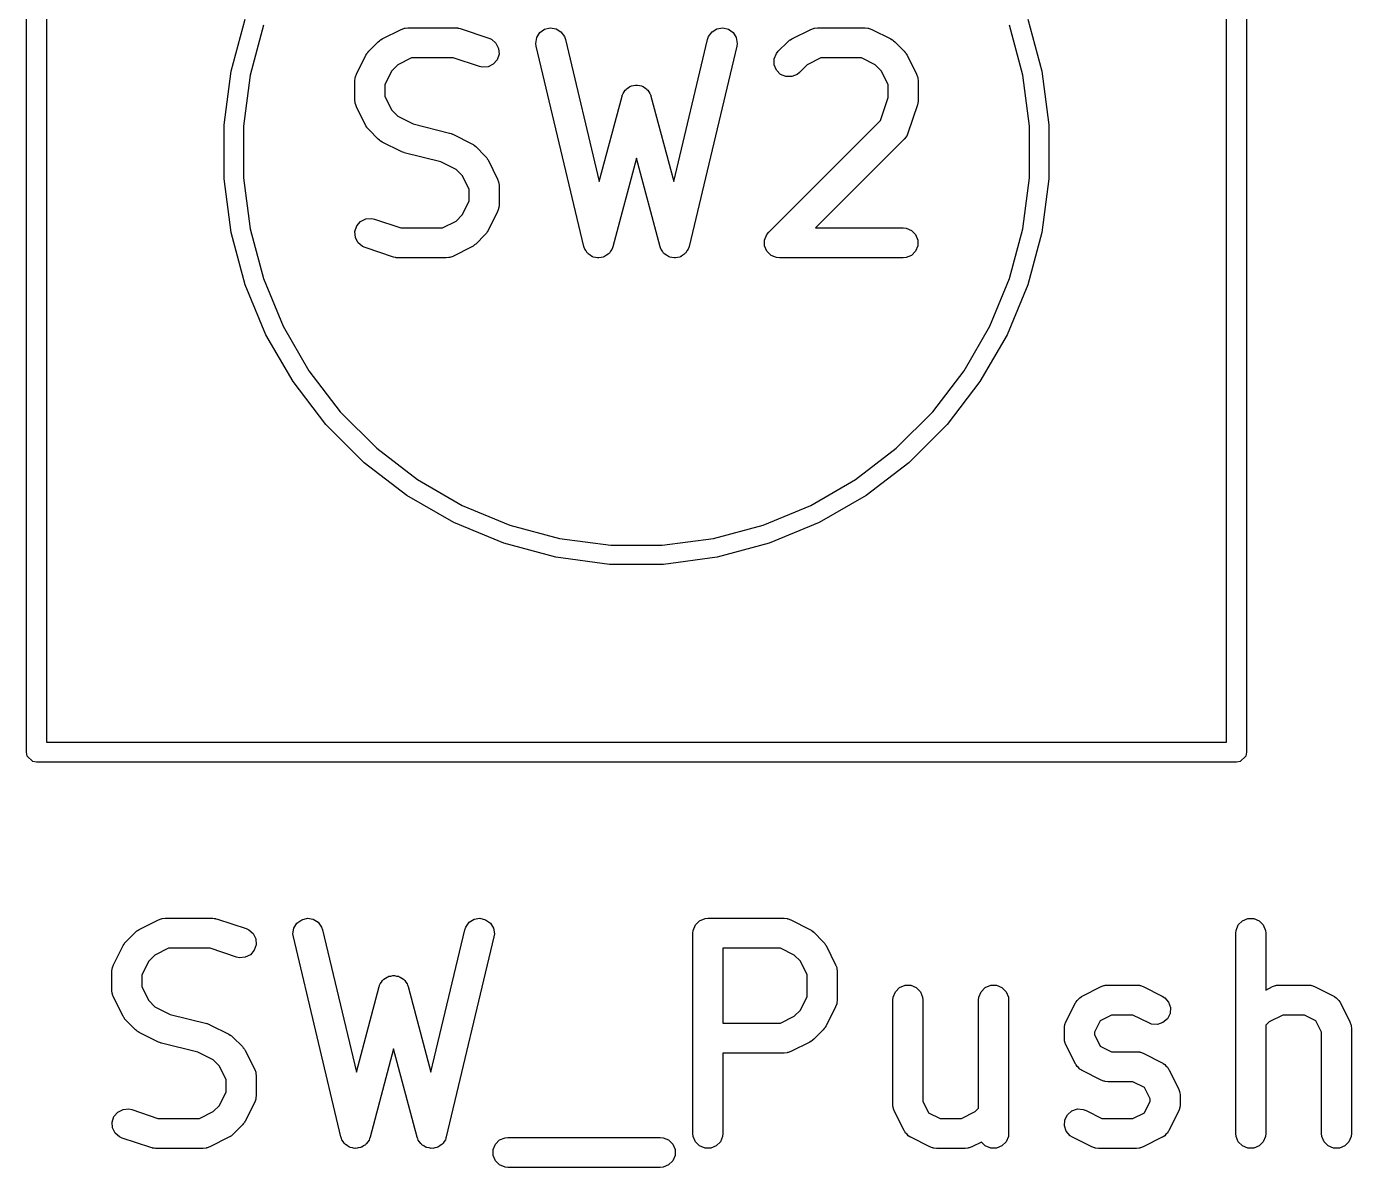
# Model space of a CAD drawing. Header units: millimetres. Extents: x 100.1 to 179.9, y -189 to -95.3.
# Drawn here: x 112.72 to 119.35, y -118.45 to -112.75 of the extents above; entities that cross this region are included whole.
import ezdxf

# ---------------------------------------------------------------- set-up
doc = ezdxf.new("R2010")
doc.units = ezdxf.units.MM
doc.layers.add('F.Fab', color=9, linetype='CONTINUOUS', true_color=0xafafaf)

msp = doc.modelspace()

# ---------------------------------------------------------------- linework, layer by layer
at = {"layer": 'F.Fab', "linetype": 'CONTINUOUS'}
for p, q in [((112.725, -116.375), (112.725, -110.375)), ((112.825, -110.425), (112.825, -116.325)), ((118.725, -116.325), (118.725, -110.425)), ((118.825, -110.375), (118.825, -116.375)), ((113.749125, -112.972028), (113.819055, -112.711046)), ((113.909755, -112.741835), (113.843068, -112.990715)), ((114.598602, -112.762737), (114.612333, -112.757482)), ((114.612333, -112.757482), (114.615022, -112.75729)), ((114.615022, -112.75729), (114.617511, -112.75626)), ((114.617511, -112.75626), (114.632143, -112.754819)), ((114.632143, -112.754819), (114.870238, -112.754819)), ((114.870238, -112.754819), (114.877643, -112.755548)), ((114.877643, -112.755548), (114.879618, -112.755408)), ((114.879618, -112.755408), (114.882215, -112.755998)), ((114.882215, -112.755998), (114.88487, -112.75626)), ((114.88487, -112.75626), (114.886701, -112.757018)), ((114.886701, -112.757018), (114.893955, -112.758668)), ((115.315157, -112.761649), (115.343625, -112.754871)), ((115.343625, -112.754871), (115.37252, -112.759504)), ((116.177481, -112.759504), (116.206376, -112.754871)), ((116.206376, -112.754871), (116.234844, -112.76165)), ((116.646221, -112.762737), (116.659952, -112.757482)), ((116.659952, -112.757482), (116.662641, -112.75729)), ((116.662641, -112.75729), (116.66513, -112.75626)), ((116.66513, -112.75626), (116.679762, -112.754819)), ((116.679762, -112.754819), (116.917857, -112.754819)), ((116.917857, -112.754819), (116.932489, -112.75626)), ((116.932489, -112.75626), (116.934978, -112.757291)), ((116.934978, -112.757291), (116.937666, -112.757482)), ((116.937666, -112.757482), (116.951398, -112.762737)), ((117.706932, -112.990715), (117.640245, -112.741835)), ((117.730945, -112.711046), (117.800875, -112.972028)), ((114.483872, -112.824405), (114.489621, -112.819686)), ((114.489621, -112.819686), (114.490921, -112.818188)), ((114.490921, -112.818188), (114.49318, -112.816766)), ((114.49318, -112.816766), (114.495237, -112.815078)), ((114.495237, -112.815078), (114.497064, -112.81432)), ((114.497064, -112.81432), (114.503364, -112.810356)), ((114.503364, -112.810356), (114.598602, -112.762737)), ((114.893955, -112.758668), (115.036812, -112.806287)), ((115.036812, -112.806287), (115.050237, -112.812281)), ((115.050237, -112.812281), (115.072344, -112.831455)), ((115.271481, -112.832623), (115.276114, -112.803728)), ((115.276114, -112.803728), (115.29145, -112.778806)), ((115.29145, -112.778806), (115.315157, -112.761649)), ((115.37252, -112.759504), (115.397442, -112.77484)), ((115.397442, -112.77484), (115.414599, -112.798547)), ((115.414599, -112.798547), (115.419389, -112.812447)), ((115.419389, -112.812447), (115.58864, -113.523303)), ((115.961359, -113.523303), (116.130612, -112.812448)), ((116.130612, -112.812448), (116.135402, -112.798547)), ((116.135402, -112.798547), (116.152559, -112.77484)), ((116.152559, -112.77484), (116.177481, -112.759504)), ((116.234844, -112.76165), (116.258551, -112.778806)), ((116.258551, -112.778806), (116.273887, -112.803728)), ((116.273887, -112.803728), (116.27852, -112.832623)), ((116.531491, -112.824405), (116.53724, -112.819686)), ((116.53724, -112.819686), (116.53854, -112.818188)), ((116.53854, -112.818188), (116.540799, -112.816766)), ((116.540799, -112.816766), (116.542856, -112.815078)), ((116.542856, -112.815078), (116.544683, -112.81432)), ((116.544683, -112.81432), (116.550983, -112.810356)), ((116.550983, -112.810356), (116.646221, -112.762737)), ((116.951398, -112.762737), (117.046636, -112.810356)), ((117.046636, -112.810356), (117.052935, -112.81432)), ((117.052935, -112.81432), (117.054763, -112.815078)), ((117.054763, -112.815078), (117.056819, -112.816766)), ((117.056819, -112.816766), (117.059079, -112.818188)), ((117.059079, -112.818188), (117.060378, -112.819686)), ((117.060378, -112.819686), (117.066128, -112.824405)), ((114.422204, -112.891516), (114.426168, -112.885216)), ((114.426168, -112.885216), (114.426926, -112.883389)), ((114.426926, -112.883389), (114.428614, -112.881332)), ((114.428614, -112.881332), (114.430036, -112.879073)), ((114.430036, -112.879073), (114.431534, -112.877773)), ((114.431534, -112.877773), (114.436253, -112.872024)), ((114.436253, -112.872024), (114.483872, -112.824405)), ((115.072344, -112.831455), (115.085431, -112.857628)), ((115.087506, -112.886818), (115.078252, -112.91458)), ((115.085431, -112.857628), (115.087506, -112.886818)), ((115.273469, -112.847191), (115.271481, -112.832623)), ((115.511564, -113.847191), (115.273469, -112.847191)), ((116.276532, -112.847191), (116.038436, -113.847191)), ((116.27852, -112.832623), (116.276532, -112.847191)), ((116.463346, -112.910426), (116.474545, -112.883389)), ((116.474545, -112.883389), (116.483872, -112.872024)), ((116.483872, -112.872024), (116.531491, -112.824405)), ((117.066128, -112.824405), (117.113747, -112.872024)), ((117.113747, -112.872024), (117.118465, -112.877773)), ((117.118465, -112.877773), (117.119964, -112.879073)), ((117.119964, -112.879073), (117.121385, -112.881332)), ((117.121385, -112.881332), (117.123074, -112.883389)), ((117.123074, -112.883389), (117.123831, -112.885216)), ((117.123831, -112.885216), (117.127796, -112.891516)), ((114.374585, -112.986754), (114.422204, -112.891516)), ((114.581332, -112.939077), (114.550925, -112.969484)), ((114.649848, -112.904819), (114.581332, -112.939077)), ((114.858068, -112.904819), (114.649848, -112.904819)), ((114.989377, -112.948589), (114.858068, -112.904819)), ((115.003714, -112.951849), (114.989377, -112.948589)), ((115.032904, -112.949774), (115.003714, -112.951849)), ((115.059078, -112.936688), (115.032904, -112.949774)), ((115.078252, -112.91458), (115.059078, -112.936688)), ((116.463346, -112.939688), (116.463346, -112.910426)), ((116.474545, -112.966725), (116.463346, -112.939688)), ((116.628951, -112.939077), (116.589938, -112.97809)), ((116.697467, -112.904819), (116.628951, -112.939077)), ((116.900152, -112.904819), (116.697467, -112.904819)), ((116.968668, -112.939077), (116.900152, -112.904819)), ((116.999075, -112.969484), (116.968668, -112.939077)), ((117.127796, -112.891516), (117.175415, -112.986754)), ((113.713859, -113.239906), (113.749125, -112.972028)), ((113.843068, -112.990715), (113.809436, -113.24617)), ((114.366667, -113.020295), (114.368108, -113.005663)), ((114.366667, -113.115533), (114.366667, -113.020295)), ((114.368108, -113.005663), (114.369139, -113.003173)), ((114.369139, -113.003173), (114.36933, -113.000486)), ((114.36933, -113.000486), (114.374585, -112.986754)), ((114.550925, -112.969484), (114.516667, -113.038)), ((116.495237, -112.987417), (116.474545, -112.966725)), ((116.522274, -112.998616), (116.495237, -112.987417)), ((116.551536, -112.998616), (116.522274, -112.998616)), ((116.578573, -112.987417), (116.551536, -112.998616)), ((116.589938, -112.97809), (116.578573, -112.987417)), ((117.033333, -113.038), (116.999075, -112.969484)), ((117.175415, -112.986754), (117.18067, -113.000485)), ((117.18067, -113.000485), (117.180861, -113.003174)), ((117.180861, -113.003174), (117.181892, -113.005663)), ((117.181892, -113.005663), (117.183333, -113.020295)), ((117.183333, -113.020295), (117.183333, -113.115533)), ((117.740564, -113.24617), (117.706932, -112.990715)), ((117.800875, -112.972028), (117.836141, -113.239906)), ((114.516667, -113.038), (114.516667, -113.097828)), ((115.704998, -113.08963), (115.707695, -113.082441)), ((115.707695, -113.082441), (115.713712, -113.07458)), ((115.713712, -113.07458), (115.718671, -113.066015)), ((115.718671, -113.066015), (115.722528, -113.063062)), ((115.722528, -113.063062), (115.725482, -113.059204)), ((115.725482, -113.059204), (115.734049, -113.054243)), ((115.734049, -113.054243), (115.741909, -113.048228)), ((115.741909, -113.048228), (115.746601, -113.046976)), ((115.746601, -113.046976), (115.750807, -113.044542)), ((115.750807, -113.044542), (115.760624, -113.043237)), ((115.760624, -113.043237), (115.770185, -113.040688)), ((115.770185, -113.040688), (115.774997, -113.041327)), ((115.774997, -113.041327), (115.779816, -113.040687)), ((115.779816, -113.040687), (115.789386, -113.043239)), ((115.789386, -113.043239), (115.799193, -113.044542)), ((115.799193, -113.044542), (115.803394, -113.046974)), ((115.803394, -113.046974), (115.808091, -113.048227)), ((115.808091, -113.048227), (115.815953, -113.054245)), ((115.815953, -113.054245), (115.824518, -113.059204)), ((115.824518, -113.059204), (115.82747, -113.063061)), ((115.82747, -113.063061), (115.831329, -113.066015)), ((115.831329, -113.066015), (115.83629, -113.074583)), ((115.83629, -113.074583), (115.842305, -113.082442)), ((115.842305, -113.082442), (115.844999, -113.089626)), ((117.033333, -113.103363), (117.033333, -113.038)), ((114.368108, -113.130165), (114.366667, -113.115533)), ((114.369139, -113.132654), (114.368108, -113.130165)), ((114.36933, -113.135342), (114.369139, -113.132654)), ((114.374585, -113.149074), (114.36933, -113.135342)), ((114.422204, -113.244312), (114.374585, -113.149074)), ((114.516667, -113.097828), (114.550925, -113.166344)), ((115.58864, -113.523303), (115.702532, -113.096208)), ((115.702532, -113.096208), (115.703817, -113.092779)), ((115.703817, -113.092779), (115.704009, -113.09134)), ((115.704009, -113.09134), (115.704998, -113.08963)), ((115.844999, -113.089626), (115.845991, -113.091339)), ((115.845991, -113.091339), (115.846182, -113.09278)), ((115.846182, -113.09278), (115.847468, -113.096208)), ((115.847468, -113.096208), (115.961359, -113.523303)), ((116.995161, -113.217876), (117.033333, -113.103363)), ((117.179484, -113.139251), (117.131865, -113.282107)), ((117.181133, -113.131995), (117.179484, -113.139251)), ((117.181892, -113.130165), (117.181133, -113.131995)), ((117.182153, -113.127511), (117.181892, -113.130165)), ((117.182744, -113.124914), (117.182153, -113.127511)), ((117.183333, -113.115533), (117.182603, -113.122939)), ((117.182603, -113.122939), (117.182744, -113.124914)), ((114.550925, -113.166344), (114.581332, -113.196751)), ((114.581332, -113.196751), (114.658319, -113.235244)), ((116.436253, -113.776786), (116.995161, -113.217876)), ((113.713859, -113.24617), (113.713859, -113.239906)), ((113.713859, -113.510094), (113.713859, -113.24617)), ((113.809436, -113.24617), (113.809436, -113.50383)), ((114.426168, -113.250611), (114.422204, -113.244312)), ((114.426926, -113.252439), (114.426168, -113.250611)), ((114.428614, -113.254495), (114.426926, -113.252439)), ((114.430036, -113.256755), (114.428614, -113.254495)), ((114.431534, -113.258054), (114.430036, -113.256755)), ((114.436253, -113.263804), (114.431534, -113.258054)), ((114.483872, -113.311423), (114.436253, -113.263804)), ((114.658319, -113.235244), (114.840809, -113.280867)), ((114.840809, -113.280867), (114.841888, -113.281252)), ((114.841888, -113.281252), (114.842428, -113.281291)), ((114.842428, -113.281291), (114.848509, -113.283618)), ((114.848509, -113.283618), (114.854655, -113.285814)), ((114.854655, -113.285814), (114.85509, -113.286136)), ((114.85509, -113.286136), (114.85616, -113.286546)), ((114.85616, -113.286546), (114.951398, -113.334165)), ((117.131865, -113.282107), (117.125871, -113.295533)), ((117.740564, -113.50383), (117.740564, -113.24617)), ((117.836141, -113.239906), (117.836141, -113.510094)), ((114.489621, -113.316141), (114.483872, -113.311423)), ((114.490921, -113.31764), (114.489621, -113.316141)), ((114.49318, -113.319061), (114.490921, -113.31764)), ((114.495237, -113.32075), (114.49318, -113.319061)), ((114.497064, -113.321507), (114.495237, -113.32075)), ((114.503364, -113.325472), (114.497064, -113.321507)), ((114.598602, -113.373091), (114.503364, -113.325472)), ((114.951398, -113.334165), (114.957697, -113.338129)), ((114.957697, -113.338129), (114.959525, -113.338887)), ((114.959525, -113.338887), (114.961581, -113.340575)), ((114.961581, -113.340575), (114.963841, -113.341997)), ((114.963841, -113.341997), (114.96514, -113.343495)), ((114.96514, -113.343495), (114.97089, -113.348214)), ((114.97089, -113.348214), (115.018509, -113.395833)), ((117.113747, -113.311423), (116.670352, -113.754819)), ((117.123075, -113.300058), (117.113747, -113.311423)), ((117.124106, -113.297567), (117.123075, -113.300058)), ((117.125871, -113.295533), (117.124106, -113.297567)), ((114.599671, -113.3735), (114.598602, -113.373091)), ((114.600107, -113.373823), (114.599671, -113.3735)), ((114.606243, -113.376015), (114.600107, -113.373823)), ((114.612333, -113.378346), (114.606243, -113.376015)), ((114.612873, -113.378384), (114.612333, -113.378346)), ((114.613953, -113.37877), (114.612873, -113.378384)), ((114.796443, -113.424392), (114.613953, -113.37877)), ((115.018509, -113.395833), (115.023227, -113.401582)), ((115.023227, -113.401582), (115.024726, -113.402882)), ((115.024726, -113.402882), (115.026147, -113.405141)), ((115.026147, -113.405141), (115.027836, -113.407198)), ((115.027836, -113.407198), (115.028593, -113.409025)), ((115.028593, -113.409025), (115.032558, -113.415325)), ((115.032558, -113.415325), (115.080177, -113.510563)), ((115.774999, -113.406613), (115.656992, -113.849144)), ((115.893008, -113.849144), (115.774999, -113.406613)), ((114.87343, -113.462886), (114.796443, -113.424392)), ((114.903837, -113.493293), (114.87343, -113.462886)), ((113.749125, -113.777972), (113.713859, -113.510094)), ((113.809436, -113.50383), (113.843068, -113.759285)), ((114.938095, -113.561809), (114.903837, -113.493293)), ((115.080177, -113.510563), (115.085432, -113.524294)), ((115.085432, -113.524294), (115.085623, -113.526983)), ((115.085623, -113.526983), (115.086654, -113.529472)), ((115.086654, -113.529472), (115.088095, -113.544104)), ((115.088095, -113.544104), (115.088095, -113.639342)), ((117.706932, -113.759285), (117.740564, -113.50383)), ((117.836141, -113.510094), (117.800875, -113.777972)), ((114.938095, -113.621637), (114.938095, -113.561809)), ((114.903836, -113.690153), (114.938095, -113.621637)), ((115.080177, -113.672883), (115.032558, -113.768121)), ((115.085432, -113.659152), (115.080177, -113.672883)), ((115.085623, -113.656462), (115.085432, -113.659152)), ((115.086654, -113.653974), (115.085623, -113.656462)), ((115.088095, -113.639342), (115.086654, -113.653974)), ((114.367256, -113.77282), (114.37651, -113.745057)), ((114.37651, -113.745057), (114.395684, -113.72295)), ((114.395684, -113.72295), (114.421857, -113.709864)), ((114.421857, -113.709864), (114.451047, -113.707789)), ((114.451047, -113.707789), (114.465384, -113.711049)), ((114.465384, -113.711049), (114.596694, -113.754819)), ((114.804914, -113.754819), (114.873429, -113.720561)), ((114.873429, -113.720561), (114.903836, -113.690153)), ((113.819055, -114.038954), (113.749125, -113.777972)), ((113.843068, -113.759285), (113.909755, -114.008165)), ((114.369331, -113.80201), (114.367256, -113.77282)), ((114.382417, -113.828183), (114.369331, -113.80201)), ((114.596694, -113.754819), (114.804914, -113.754819)), ((115.018509, -113.787613), (114.970891, -113.835232)), ((115.023227, -113.781863), (115.018509, -113.787613)), ((115.024726, -113.780564), (115.023227, -113.781863)), ((115.026147, -113.778305), (115.024726, -113.780564)), ((115.027837, -113.776247), (115.026147, -113.778305)), ((115.028594, -113.774417), (115.027837, -113.776247)), ((115.032558, -113.768121), (115.028594, -113.774417)), ((116.415727, -113.815187), (116.426926, -113.788151)), ((116.415727, -113.844451), (116.415727, -113.815187)), ((116.426926, -113.788151), (116.436253, -113.776786)), ((116.670352, -113.754819), (117.108333, -113.754819)), ((117.108333, -113.754819), (117.122965, -113.75626)), ((117.122965, -113.75626), (117.150001, -113.767459)), ((117.150001, -113.767459), (117.170693, -113.788151)), ((117.170693, -113.788151), (117.181892, -113.815187)), ((117.181892, -113.815187), (117.181892, -113.844451)), ((117.640245, -114.008165), (117.706932, -113.759285)), ((117.800875, -113.777972), (117.730945, -114.038954)), ((114.404524, -113.847357), (114.382417, -113.828183)), ((114.41795, -113.853351), (114.404524, -113.847357)), ((114.560806, -113.90097), (114.41795, -113.853351)), ((114.951398, -113.849282), (114.85616, -113.896901)), ((114.957697, -113.845317), (114.951398, -113.849282)), ((114.959525, -113.84456), (114.957697, -113.845317)), ((114.961581, -113.842872), (114.959525, -113.84456)), ((114.963841, -113.84145), (114.961581, -113.842872)), ((114.965141, -113.83995), (114.963841, -113.84145)), ((114.970891, -113.835232), (114.965141, -113.83995)), ((115.513293, -113.85221), (115.511564, -113.847191)), ((115.513533, -113.854012), (115.513293, -113.85221)), ((115.514475, -113.85564), (115.513533, -113.854012)), ((115.516354, -113.861091), (115.514475, -113.85564)), ((115.52274, -113.869915), (115.516354, -113.861091)), ((115.528195, -113.879337), (115.52274, -113.869915)), ((115.531252, -113.881677), (115.528195, -113.879337)), ((115.533511, -113.884798), (115.531252, -113.881677)), ((115.636382, -113.88309), (115.634042, -113.886148)), ((115.639503, -113.880832), (115.636382, -113.88309)), ((115.64521, -113.871556), (115.639503, -113.880832)), ((115.651829, -113.86291), (115.64521, -113.871556)), ((115.653854, -113.85751), (115.651829, -113.86291)), ((115.654839, -113.85591), (115.653854, -113.85751)), ((115.655126, -113.854118), (115.654839, -113.85591)), ((115.656992, -113.849144), (115.655126, -113.854118)), ((115.894873, -113.854119), (115.893008, -113.849144)), ((115.895161, -113.85591), (115.894873, -113.854119)), ((115.896145, -113.857509), (115.895161, -113.85591)), ((115.898171, -113.862911), (115.896145, -113.857509)), ((115.904791, -113.871559), (115.898171, -113.862911)), ((115.910497, -113.880832), (115.904791, -113.871559)), ((115.913617, -113.88309), (115.910497, -113.880832)), ((115.915958, -113.886148), (115.913617, -113.88309)), ((116.018747, -113.881677), (116.016489, -113.884798)), ((116.021805, -113.879337), (116.018747, -113.881677)), ((116.02726, -113.869914), (116.021805, -113.879337)), ((116.033646, -113.861091), (116.02726, -113.869914)), ((116.035523, -113.855642), (116.033646, -113.861091)), ((116.036467, -113.854013), (116.035523, -113.855642)), ((116.036706, -113.852209), (116.036467, -113.854013)), ((116.038436, -113.847191), (116.036706, -113.852209)), ((116.426926, -113.871487), (116.415727, -113.844451)), ((116.447618, -113.892179), (116.426926, -113.871487)), ((117.170693, -113.871487), (117.150001, -113.892179)), ((117.181892, -113.844451), (117.170693, -113.871487)), ((114.568061, -113.902619), (114.560806, -113.90097)), ((114.569892, -113.903378), (114.568061, -113.902619)), ((114.572545, -113.903639), (114.569892, -113.903378)), ((114.575143, -113.90423), (114.572545, -113.903639)), ((114.577117, -113.904089), (114.575143, -113.90423)), ((114.584524, -113.904819), (114.577117, -113.904089)), ((114.822619, -113.904819), (114.584524, -113.904819)), ((114.837251, -113.903378), (114.822619, -113.904819)), ((114.83974, -113.902346), (114.837251, -113.903378)), ((114.842428, -113.902156), (114.83974, -113.902346)), ((114.85616, -113.896901), (114.842428, -113.902156)), ((115.542786, -113.890505), (115.533511, -113.884798)), ((115.551433, -113.897124), (115.542786, -113.890505)), ((115.555153, -113.898116), (115.551433, -113.897124)), ((115.558433, -113.900134), (115.555153, -113.898116)), ((115.569187, -113.901858), (115.558433, -113.900134)), ((115.579709, -113.904664), (115.569187, -113.901858)), ((115.583524, -113.904157), (115.579709, -113.904664)), ((115.587328, -113.904767), (115.583524, -113.904157)), ((115.597926, -113.902243), (115.587328, -113.904767)), ((115.608717, -113.90081), (115.597926, -113.902243)), ((115.612048, -113.898881), (115.608717, -113.90081)), ((115.615796, -113.897989), (115.612048, -113.898881)), ((115.62462, -113.891602), (115.615796, -113.897989)), ((115.634042, -113.886148), (115.62462, -113.891602)), ((115.925379, -113.891602), (115.915958, -113.886148)), ((115.934204, -113.897989), (115.925379, -113.891602)), ((115.937951, -113.898881), (115.934204, -113.897989)), ((115.941283, -113.90081), (115.937951, -113.898881)), ((115.952076, -113.902244), (115.941283, -113.90081)), ((115.962672, -113.904767), (115.952076, -113.902244)), ((115.966473, -113.904157), (115.962672, -113.904767)), ((115.970292, -113.904665), (115.966473, -113.904157)), ((115.980823, -113.901856), (115.970292, -113.904665)), ((115.991567, -113.900134), (115.980823, -113.901856)), ((115.994843, -113.898118), (115.991567, -113.900134)), ((115.998567, -113.897125), (115.994843, -113.898118)), ((116.007217, -113.890503), (115.998567, -113.897125)), ((116.016489, -113.884798), (116.007217, -113.890503)), ((116.474654, -113.903378), (116.447618, -113.892179)), ((116.489286, -113.904819), (116.474654, -113.903378)), ((117.108333, -113.904819), (116.489286, -113.904819)), ((117.122965, -113.903378), (117.108333, -113.904819)), ((117.150001, -113.892179), (117.122965, -113.903378)), ((113.909755, -114.008165), (114.008357, -114.246212)), ((117.541643, -114.246212), (117.640245, -114.008165)), ((113.922452, -114.288576), (113.819055, -114.038954)), ((117.730945, -114.038954), (117.627548, -114.288576)), ((114.008357, -114.246212), (114.137187, -114.469352)), ((117.412813, -114.469352), (117.541643, -114.246212)), ((114.057546, -114.522566), (113.922452, -114.288576)), ((117.627548, -114.288576), (117.492454, -114.522566)), ((114.137187, -114.469352), (114.29404, -114.673767)), ((117.25596, -114.673767), (117.412813, -114.469352)), ((114.222027, -114.736921), (114.057546, -114.522566)), ((117.492454, -114.522566), (117.327973, -114.736921)), ((114.29404, -114.673767), (114.476233, -114.85596)), ((117.073767, -114.85596), (117.25596, -114.673767)), ((114.413079, -114.927973), (114.222027, -114.736921)), ((117.327973, -114.736921), (117.136921, -114.927973)), ((114.476233, -114.85596), (114.680648, -115.012813)), ((116.869352, -115.012813), (117.073767, -114.85596)), ((114.627434, -115.092454), (114.413079, -114.927973)), ((117.136921, -114.927973), (116.922566, -115.092454)), ((114.680648, -115.012813), (114.903788, -115.141643)), ((116.646212, -115.141643), (116.869352, -115.012813)), ((114.861424, -115.227548), (114.627434, -115.092454)), ((114.903788, -115.141643), (115.141835, -115.240245)), ((116.408165, -115.240245), (116.646212, -115.141643)), ((116.922566, -115.092454), (116.688576, -115.227548)), ((115.111046, -115.330945), (114.861424, -115.227548)), ((115.141835, -115.240245), (115.390715, -115.306932)), ((116.159285, -115.306932), (116.408165, -115.240245)), ((116.688576, -115.227548), (116.438954, -115.330945)), ((115.372028, -115.400875), (115.111046, -115.330945)), ((115.390715, -115.306932), (115.64617, -115.340564)), ((115.64617, -115.340564), (115.90383, -115.340564)), ((115.90383, -115.340564), (116.159285, -115.306932)), ((116.438954, -115.330945), (116.177972, -115.400875)), ((115.639906, -115.436141), (115.372028, -115.400875)), ((116.177972, -115.400875), (115.910094, -115.436141)), ((115.910094, -115.436141), (115.639906, -115.436141)), ((112.825, -116.325), (118.725, -116.325)), ((112.728806, -116.394134), (112.725, -116.375)), ((112.755866, -116.421194), (112.728806, -116.394134)), ((118.821194, -116.394134), (118.794134, -116.421194)), ((118.825, -116.375), (118.821194, -116.394134)), ((112.775, -116.425), (112.755866, -116.421194)), ((118.775, -116.425), (112.775, -116.425)), ((118.794134, -116.421194), (118.775, -116.425)), ((113.282778, -117.26432), (113.289078, -117.260356)), ((113.289078, -117.260356), (113.384316, -117.212737)), ((113.384316, -117.212737), (113.398047, -117.207482)), ((113.398047, -117.207482), (113.400736, -117.20729)), ((113.400736, -117.20729), (113.403225, -117.20626)), ((113.403225, -117.20626), (113.417857, -117.204819)), ((113.417857, -117.204819), (113.655952, -117.204819)), ((113.655952, -117.204819), (113.663357, -117.205548)), ((113.663357, -117.205548), (113.665332, -117.205408)), ((113.665332, -117.205408), (113.667929, -117.205998)), ((113.667929, -117.205998), (113.670584, -117.20626)), ((113.670584, -117.20626), (113.672415, -117.207018)), ((113.672415, -117.207018), (113.679669, -117.208668)), ((113.679669, -117.208668), (113.822526, -117.256287)), ((113.822526, -117.256287), (113.835951, -117.262281)), ((113.835951, -117.262281), (113.858058, -117.281455)), ((114.057195, -117.282623), (114.061828, -117.253728)), ((114.061828, -117.253728), (114.077164, -117.228806)), ((114.077164, -117.228806), (114.100871, -117.211649)), ((114.100871, -117.211649), (114.129339, -117.204871)), ((114.129339, -117.204871), (114.158234, -117.209504)), ((114.158234, -117.209504), (114.183156, -117.22484)), ((114.183156, -117.22484), (114.200313, -117.248547)), ((114.200313, -117.248547), (114.205103, -117.262447)), ((114.205103, -117.262447), (114.374354, -117.973303)), ((114.747073, -117.973303), (114.916326, -117.262448)), ((114.916326, -117.262448), (114.921116, -117.248547)), ((114.921116, -117.248547), (114.938273, -117.22484)), ((114.938273, -117.22484), (114.963195, -117.209504)), ((114.963195, -117.209504), (114.99209, -117.204871)), ((114.99209, -117.204871), (115.020558, -117.21165)), ((115.020558, -117.21165), (115.044265, -117.228806)), ((115.044265, -117.228806), (115.059601, -117.253728)), ((115.059601, -117.253728), (115.064234, -117.282623)), ((116.058584, -117.265187), (116.069783, -117.238151)), ((116.069783, -117.238151), (116.090475, -117.217459)), ((116.090475, -117.217459), (116.117511, -117.20626)), ((116.117511, -117.20626), (116.132143, -117.204819)), ((116.132143, -117.204819), (116.513095, -117.204819)), ((116.513095, -117.204819), (116.527727, -117.20626)), ((116.527727, -117.20626), (116.530216, -117.207291)), ((116.530216, -117.207291), (116.532904, -117.207482)), ((116.532904, -117.207482), (116.546636, -117.212737)), ((116.546636, -117.212737), (116.641874, -117.260356)), ((116.641874, -117.260356), (116.648173, -117.26432)), ((118.77287, -117.265187), (118.784069, -117.238151)), ((118.784069, -117.238151), (118.804761, -117.217459)), ((118.804761, -117.217459), (118.831797, -117.20626)), ((118.831797, -117.20626), (118.861061, -117.20626)), ((118.861061, -117.20626), (118.888097, -117.217459)), ((118.888097, -117.217459), (118.908789, -117.238151)), ((118.908789, -117.238151), (118.919988, -117.265187)), ((113.21575, -117.329073), (113.217248, -117.327773)), ((113.217248, -117.327773), (113.221967, -117.322024)), ((113.221967, -117.322024), (113.269586, -117.274405)), ((113.269586, -117.274405), (113.275335, -117.269686)), ((113.275335, -117.269686), (113.276635, -117.268188)), ((113.276635, -117.268188), (113.278894, -117.266766)), ((113.278894, -117.266766), (113.280951, -117.265078)), ((113.280951, -117.265078), (113.282778, -117.26432)), ((113.858058, -117.281455), (113.871145, -117.307628)), ((113.871145, -117.307628), (113.87322, -117.336818)), ((114.059183, -117.297191), (114.057195, -117.282623)), ((114.297278, -118.297191), (114.059183, -117.297191)), ((115.062246, -117.297191), (114.82415, -118.297191)), ((115.064234, -117.282623), (115.062246, -117.297191)), ((116.057143, -117.279819), (116.058584, -117.265187)), ((116.057143, -118.279819), (116.057143, -117.279819)), ((116.648173, -117.26432), (116.650001, -117.265078)), ((116.650001, -117.265078), (116.652057, -117.266766)), ((116.652057, -117.266766), (116.654317, -117.268188)), ((116.654317, -117.268188), (116.655616, -117.269686)), ((116.655616, -117.269686), (116.661366, -117.274405)), ((116.661366, -117.274405), (116.708985, -117.322024)), ((116.708985, -117.322024), (116.713703, -117.327773)), ((116.713703, -117.327773), (116.715202, -117.329073)), ((118.771429, -117.279819), (118.77287, -117.265187)), ((118.771429, -118.279819), (118.771429, -117.279819)), ((118.919988, -117.265187), (118.921429, -117.279819)), ((118.921429, -117.279819), (118.921429, -117.563228)), ((113.160299, -117.436754), (113.207918, -117.341516)), ((113.207918, -117.341516), (113.211882, -117.335216)), ((113.211882, -117.335216), (113.21264, -117.333389)), ((113.21264, -117.333389), (113.214328, -117.331332)), ((113.214328, -117.331332), (113.21575, -117.329073)), ((113.367046, -117.389077), (113.336639, -117.419484)), ((113.435562, -117.354819), (113.367046, -117.389077)), ((113.643782, -117.354819), (113.435562, -117.354819)), ((113.775091, -117.398589), (113.643782, -117.354819)), ((113.844792, -117.386688), (113.818618, -117.399774)), ((113.863966, -117.36458), (113.844792, -117.386688)), ((113.87322, -117.336818), (113.863966, -117.36458)), ((116.49539, -117.354819), (116.207143, -117.354819)), ((116.207143, -117.354819), (116.207143, -117.728628)), ((116.563906, -117.389077), (116.49539, -117.354819)), ((116.594313, -117.419484), (116.563906, -117.389077)), ((116.715202, -117.329073), (116.716623, -117.331332)), ((116.716623, -117.331332), (116.718312, -117.333389)), ((116.718312, -117.333389), (116.719069, -117.335216)), ((116.719069, -117.335216), (116.723034, -117.341516)), ((116.723034, -117.341516), (116.770653, -117.436754)), ((113.152381, -117.470295), (113.153822, -117.455663)), ((113.153822, -117.455663), (113.154853, -117.453173)), ((113.154853, -117.453173), (113.155044, -117.450486)), ((113.155044, -117.450486), (113.160299, -117.436754)), ((113.336639, -117.419484), (113.302381, -117.488)), ((113.789428, -117.401849), (113.775091, -117.398589)), ((113.818618, -117.399774), (113.789428, -117.401849)), ((116.628571, -117.488), (116.594313, -117.419484)), ((116.770653, -117.436754), (116.775908, -117.450485)), ((116.775908, -117.450485), (116.776099, -117.453174)), ((116.776099, -117.453174), (116.77713, -117.455663)), ((116.77713, -117.455663), (116.778571, -117.470295)), ((113.152381, -117.565533), (113.152381, -117.470295)), ((113.302381, -117.488), (113.302381, -117.547828)), ((114.493409, -117.532441), (114.499426, -117.52458)), ((114.499426, -117.52458), (114.504385, -117.516015)), ((114.504385, -117.516015), (114.508242, -117.513062)), ((114.508242, -117.513062), (114.511196, -117.509204)), ((114.511196, -117.509204), (114.519763, -117.504243)), ((114.519763, -117.504243), (114.527623, -117.498228)), ((114.527623, -117.498228), (114.532315, -117.496976)), ((114.532315, -117.496976), (114.536521, -117.494542)), ((114.536521, -117.494542), (114.546338, -117.493237)), ((114.546338, -117.493237), (114.555899, -117.490688)), ((114.555899, -117.490688), (114.560711, -117.491327)), ((114.560711, -117.491327), (114.56553, -117.490687)), ((114.56553, -117.490687), (114.5751, -117.493239)), ((114.5751, -117.493239), (114.584907, -117.494542)), ((114.584907, -117.494542), (114.589108, -117.496974)), ((114.589108, -117.496974), (114.593805, -117.498227)), ((114.593805, -117.498227), (114.601667, -117.504245)), ((114.601667, -117.504245), (114.610232, -117.509204)), ((114.610232, -117.509204), (114.613184, -117.513061)), ((114.613184, -117.513061), (114.617043, -117.516015)), ((114.617043, -117.516015), (114.622004, -117.524583)), ((114.622004, -117.524583), (114.628019, -117.532442)), ((116.628571, -117.595447), (116.628571, -117.488)), ((116.778571, -117.470295), (116.778571, -117.613152)), ((113.153822, -117.580165), (113.152381, -117.565533)), ((113.154853, -117.582654), (113.153822, -117.580165)), ((113.155044, -117.585342), (113.154853, -117.582654)), ((113.160299, -117.599074), (113.155044, -117.585342)), ((113.302381, -117.547828), (113.336639, -117.616344)), ((114.374354, -117.973303), (114.488246, -117.546208)), ((114.488246, -117.546208), (114.489531, -117.542779)), ((114.489531, -117.542779), (114.489723, -117.54134)), ((114.489723, -117.54134), (114.490712, -117.53963)), ((114.490712, -117.53963), (114.493409, -117.532441)), ((114.628019, -117.532442), (114.630713, -117.539626)), ((114.630713, -117.539626), (114.631705, -117.541339)), ((114.631705, -117.541339), (114.631896, -117.54278)), ((114.631896, -117.54278), (114.633182, -117.546208)), ((114.633182, -117.546208), (114.747073, -117.973303)), ((117.058584, -117.59852), (117.069783, -117.571484)), ((117.069783, -117.571484), (117.090475, -117.550792)), ((117.090475, -117.550792), (117.117511, -117.539593)), ((117.117511, -117.539593), (117.146775, -117.539593)), ((117.146775, -117.539593), (117.173811, -117.550792)), ((117.173811, -117.550792), (117.194503, -117.571484)), ((117.194503, -117.571484), (117.205702, -117.59852)), ((117.487155, -117.59852), (117.498354, -117.571484)), ((117.498354, -117.571484), (117.519046, -117.550792)), ((117.519046, -117.550792), (117.546082, -117.539593)), ((117.546082, -117.539593), (117.575346, -117.539593)), ((117.575346, -117.539593), (117.602382, -117.550792)), ((117.602382, -117.550792), (117.623074, -117.571484)), ((117.623074, -117.571484), (117.634273, -117.59852)), ((118.000916, -117.595229), (118.003364, -117.593689)), ((118.003364, -117.593689), (118.098602, -117.54607)), ((118.098602, -117.54607), (118.112333, -117.540815)), ((118.112333, -117.540815), (118.115022, -117.540623)), ((118.115022, -117.540623), (118.117511, -117.539593)), ((118.117511, -117.539593), (118.132143, -117.538152)), ((118.132143, -117.538152), (118.275, -117.538152)), ((118.275, -117.538152), (118.289632, -117.539593)), ((118.289632, -117.539593), (118.292121, -117.540624)), ((118.292121, -117.540624), (118.294809, -117.540815)), ((118.294809, -117.540815), (118.308541, -117.54607)), ((118.308541, -117.54607), (118.403779, -117.593689)), ((118.403779, -117.593689), (118.416222, -117.601521)), ((118.921429, -117.563228), (118.955745, -117.54607)), ((118.955745, -117.54607), (118.969476, -117.540815)), ((118.969476, -117.540815), (118.972165, -117.540623)), ((118.972165, -117.540623), (118.974654, -117.539593)), ((118.974654, -117.539593), (118.989286, -117.538152)), ((118.989286, -117.538152), (119.132143, -117.538152)), ((119.132143, -117.538152), (119.146775, -117.539593)), ((119.146775, -117.539593), (119.149264, -117.540624)), ((119.149264, -117.540624), (119.151952, -117.540815)), ((119.151952, -117.540815), (119.165684, -117.54607)), ((119.165684, -117.54607), (119.260922, -117.593689)), ((119.260922, -117.593689), (119.263369, -117.595229)), ((113.207918, -117.694312), (113.160299, -117.599074)), ((113.336639, -117.616344), (113.367046, -117.646751)), ((113.367046, -117.646751), (113.444033, -117.685244)), ((116.594313, -117.663963), (116.628571, -117.595447)), ((116.770653, -117.646693), (116.723034, -117.741931)), ((116.775908, -117.632962), (116.770653, -117.646693)), ((116.776099, -117.630272), (116.775908, -117.632962)), ((116.77713, -117.627784), (116.776099, -117.630272)), ((116.778571, -117.613152), (116.77713, -117.627784)), ((117.057143, -117.613152), (117.058584, -117.59852)), ((117.057143, -118.136961), (117.057143, -117.613152)), ((117.205702, -117.59852), (117.207143, -117.613152)), ((117.207143, -117.613152), (117.207143, -118.119256)), ((117.485714, -117.613152), (117.487155, -117.59852)), ((117.485714, -118.153514), (117.485714, -117.613152)), ((117.634273, -117.59852), (117.635714, -117.613152)), ((117.635714, -117.613152), (117.635714, -118.279819)), ((117.922204, -117.722468), (117.969823, -117.62723)), ((117.969823, -117.62723), (117.971363, -117.624782)), ((117.971363, -117.624782), (117.971748, -117.623629)), ((117.971748, -117.623629), (117.972993, -117.622192)), ((117.972993, -117.622192), (117.977655, -117.614787)), ((117.977655, -117.614787), (117.984759, -117.608625)), ((117.984759, -117.608625), (117.990921, -117.601521)), ((117.990921, -117.601521), (117.998326, -117.596859)), ((117.998326, -117.596859), (117.999763, -117.595614)), ((117.999763, -117.595614), (118.000916, -117.595229)), ((118.416222, -117.601521), (118.435395, -117.623629)), ((118.435395, -117.623629), (118.444649, -117.65139)), ((118.444649, -117.65139), (118.442575, -117.68058)), ((119.263369, -117.595229), (119.264523, -117.595614)), ((119.264523, -117.595614), (119.265959, -117.596859)), ((119.265959, -117.596859), (119.273365, -117.601521)), ((119.273365, -117.601521), (119.279526, -117.608625)), ((119.279526, -117.608625), (119.286631, -117.614787)), ((119.286631, -117.614787), (119.291292, -117.622192)), ((119.291292, -117.622192), (119.292538, -117.623629)), ((119.292538, -117.623629), (119.292922, -117.624782)), ((119.292922, -117.624782), (119.294463, -117.62723)), ((119.294463, -117.62723), (119.342082, -117.722468)), ((113.211882, -117.700611), (113.207918, -117.694312)), ((113.21264, -117.702439), (113.211882, -117.700611)), ((113.214328, -117.704495), (113.21264, -117.702439)), ((113.21575, -117.706755), (113.214328, -117.704495)), ((113.217248, -117.708054), (113.21575, -117.706755)), ((113.221967, -117.713804), (113.217248, -117.708054)), ((113.269586, -117.761423), (113.221967, -117.713804)), ((113.444033, -117.685244), (113.626523, -117.730867)), ((116.49539, -117.728628), (116.563906, -117.69437)), ((116.563906, -117.69437), (116.594313, -117.663963)), ((117.916949, -117.7362), (117.922204, -117.722468)), ((118.092806, -117.716672), (118.064286, -117.773714)), ((118.149848, -117.688152), (118.092806, -117.716672)), ((118.257295, -117.688152), (118.149848, -117.688152)), ((118.336697, -117.727853), (118.257295, -117.688152)), ((118.40738, -117.725928), (118.379618, -117.735182)), ((118.429487, -117.706755), (118.40738, -117.725928)), ((118.442575, -117.68058), (118.429487, -117.706755)), ((118.938475, -117.72241), (118.921429, -117.739456)), ((119.006991, -117.688152), (118.938475, -117.72241)), ((119.114438, -117.688152), (119.006991, -117.688152)), ((119.171479, -117.716672), (119.114438, -117.688152)), ((119.2, -117.773714), (119.171479, -117.716672)), ((119.342082, -117.722468), (119.347337, -117.736199)), ((113.275335, -117.766141), (113.269586, -117.761423)), ((113.276635, -117.76764), (113.275335, -117.766141)), ((113.278894, -117.769061), (113.276635, -117.76764)), ((113.280951, -117.77075), (113.278894, -117.769061)), ((113.282778, -117.771507), (113.280951, -117.77075)), ((113.289078, -117.775472), (113.282778, -117.771507)), ((113.384316, -117.823091), (113.289078, -117.775472)), ((113.626523, -117.730867), (113.627602, -117.731252)), ((113.627602, -117.731252), (113.628142, -117.731291)), ((113.628142, -117.731291), (113.634223, -117.733618)), ((113.634223, -117.733618), (113.640369, -117.735814)), ((113.640369, -117.735814), (113.640804, -117.736136)), ((113.640804, -117.736136), (113.641874, -117.736546)), ((113.641874, -117.736546), (113.737112, -117.784165)), ((113.737112, -117.784165), (113.743411, -117.788129)), ((113.743411, -117.788129), (113.745239, -117.788887)), ((113.745239, -117.788887), (113.747295, -117.790575)), ((113.747295, -117.790575), (113.749555, -117.791997)), ((113.749555, -117.791997), (113.750854, -117.793495)), ((116.207143, -117.728628), (116.49539, -117.728628)), ((116.708985, -117.761423), (116.661366, -117.809042)), ((116.713703, -117.755673), (116.708985, -117.761423)), ((116.715202, -117.754374), (116.713703, -117.755673)), ((116.716623, -117.752114), (116.715202, -117.754374)), ((116.718312, -117.750058), (116.716623, -117.752114)), ((116.719069, -117.74823), (116.718312, -117.750058)), ((116.723034, -117.741931), (116.719069, -117.74823)), ((117.914286, -117.756009), (117.915727, -117.741377)), ((117.914286, -117.803628), (117.914286, -117.756009)), ((117.915727, -117.741377), (117.916758, -117.738887)), ((117.916758, -117.738887), (117.916949, -117.7362)), ((118.064286, -117.773714), (118.064286, -117.785923)), ((118.064286, -117.785923), (118.092806, -117.842964)), ((118.350428, -117.733108), (118.336697, -117.727853)), ((118.379618, -117.735182), (118.350428, -117.733108)), ((118.921429, -117.739456), (118.921429, -118.279819)), ((119.2, -118.279819), (119.2, -117.773714)), ((119.347337, -117.736199), (119.347528, -117.738888)), ((119.347528, -117.738888), (119.348559, -117.741377)), ((119.348559, -117.741377), (119.35, -117.756009)), ((119.35, -117.756009), (119.35, -118.279819)), ((113.385385, -117.8235), (113.384316, -117.823091)), ((113.385821, -117.823823), (113.385385, -117.8235)), ((113.391957, -117.826015), (113.385821, -117.823823)), ((113.398047, -117.828346), (113.391957, -117.826015)), ((113.398587, -117.828384), (113.398047, -117.828346)), ((113.399667, -117.82877), (113.398587, -117.828384)), ((113.582157, -117.874392), (113.399667, -117.82877)), ((113.750854, -117.793495), (113.756604, -117.798214)), ((113.756604, -117.798214), (113.804223, -117.845833)), ((113.804223, -117.845833), (113.808941, -117.851582)), ((113.808941, -117.851582), (113.81044, -117.852882)), ((113.81044, -117.852882), (113.811861, -117.855141)), ((113.811861, -117.855141), (113.81355, -117.857198)), ((113.81355, -117.857198), (113.814307, -117.859025)), ((114.560713, -117.856613), (114.442706, -118.299144)), ((114.678722, -118.299144), (114.560713, -117.856613)), ((116.641874, -117.823091), (116.546636, -117.87071)), ((116.648173, -117.819126), (116.641874, -117.823091)), ((116.650001, -117.818369), (116.648173, -117.819126)), ((116.652057, -117.81668), (116.650001, -117.818369)), ((116.654317, -117.815259), (116.652057, -117.81668)), ((116.655616, -117.81376), (116.654317, -117.815259)), ((116.661366, -117.809042), (116.655616, -117.81376)), ((117.915727, -117.81826), (117.914286, -117.803628)), ((117.916758, -117.820749), (117.915727, -117.81826)), ((117.916949, -117.823437), (117.916758, -117.820749)), ((117.922204, -117.837169), (117.916949, -117.823437)), ((117.969823, -117.932407), (117.922204, -117.837169)), ((118.092806, -117.842964), (118.149848, -117.871485)), ((113.659144, -117.912886), (113.582157, -117.874392)), ((113.689551, -117.943293), (113.659144, -117.912886)), ((113.814307, -117.859025), (113.818272, -117.865325)), ((113.818272, -117.865325), (113.865891, -117.960563)), ((116.513095, -117.878628), (116.207143, -117.878628)), ((116.207143, -117.878628), (116.207143, -118.279819)), ((116.527727, -117.877187), (116.513095, -117.878628)), ((116.530216, -117.876155), (116.527727, -117.877187)), ((116.532904, -117.875965), (116.530216, -117.876155)), ((116.546636, -117.87071), (116.532904, -117.875965)), ((118.149848, -117.871485), (118.275, -117.871485)), ((118.275, -117.871485), (118.289632, -117.872926)), ((118.289632, -117.872926), (118.292121, -117.873957)), ((118.292121, -117.873957), (118.294809, -117.874148)), ((118.294809, -117.874148), (118.308541, -117.879403)), ((118.308541, -117.879403), (118.403779, -117.927022)), ((113.723809, -118.011809), (113.689551, -117.943293)), ((113.865891, -117.960563), (113.871146, -117.974294)), ((113.871146, -117.974294), (113.871337, -117.976983)), ((113.871337, -117.976983), (113.872368, -117.979472)), ((113.872368, -117.979472), (113.873809, -117.994104)), ((117.971363, -117.934854), (117.969823, -117.932407)), ((117.971748, -117.936008), (117.971363, -117.934854)), ((117.972993, -117.937444), (117.971748, -117.936008)), ((117.977655, -117.94485), (117.972993, -117.937444)), ((117.984759, -117.951011), (117.977655, -117.94485)), ((117.990921, -117.958116), (117.984759, -117.951011)), ((117.998326, -117.962777), (117.990921, -117.958116)), ((117.999763, -117.964023), (117.998326, -117.962777)), ((118.000916, -117.964407), (117.999763, -117.964023)), ((118.003364, -117.965948), (118.000916, -117.964407)), ((118.098602, -118.013567), (118.003364, -117.965948)), ((118.403779, -117.927022), (118.406226, -117.928562)), ((118.406226, -117.928562), (118.40738, -117.928947)), ((118.40738, -117.928947), (118.408816, -117.930192)), ((118.408816, -117.930192), (118.416222, -117.934854)), ((118.416222, -117.934854), (118.422383, -117.941958)), ((118.422383, -117.941958), (118.429488, -117.94812)), ((118.429488, -117.94812), (118.434149, -117.955525)), ((118.434149, -117.955525), (118.435395, -117.956962)), ((118.435395, -117.956962), (118.435779, -117.958115)), ((118.435779, -117.958115), (118.43732, -117.960563)), ((118.43732, -117.960563), (118.484939, -118.055801)), ((113.723809, -118.071637), (113.723809, -118.011809)), ((113.873809, -117.994104), (113.873809, -118.089342)), ((118.112333, -118.018822), (118.098602, -118.013567)), ((118.115022, -118.019013), (118.112333, -118.018822)), ((118.117511, -118.020044), (118.115022, -118.019013)), ((118.132143, -118.021485), (118.117511, -118.020044)), ((118.257295, -118.021485), (118.132143, -118.021485)), ((118.314336, -118.050005), (118.257295, -118.021485)), ((118.342857, -118.107047), (118.314336, -118.050005)), ((118.484939, -118.055801), (118.490194, -118.069532)), ((113.68955, -118.140153), (113.723809, -118.071637)), ((113.865891, -118.122883), (113.818272, -118.218121)), ((113.871146, -118.109152), (113.865891, -118.122883)), ((113.871337, -118.106462), (113.871146, -118.109152)), ((113.872368, -118.103974), (113.871337, -118.106462)), ((113.873809, -118.089342), (113.872368, -118.103974)), ((117.207143, -118.119256), (117.235663, -118.176298)), ((118.314336, -118.176298), (118.342857, -118.119256)), ((118.342857, -118.119256), (118.342857, -118.107047)), ((118.490194, -118.069532), (118.490385, -118.072221)), ((118.490385, -118.072221), (118.491416, -118.07471)), ((118.491416, -118.07471), (118.492857, -118.089342)), ((118.492857, -118.089342), (118.492857, -118.136961)), ((113.162224, -118.195057), (113.181398, -118.17295)), ((113.181398, -118.17295), (113.207571, -118.159864)), ((113.207571, -118.159864), (113.236761, -118.157789)), ((113.236761, -118.157789), (113.251098, -118.161049)), ((113.251098, -118.161049), (113.382408, -118.204819)), ((113.590628, -118.204819), (113.659143, -118.170561)), ((113.659143, -118.170561), (113.68955, -118.140153)), ((117.058584, -118.151593), (117.057143, -118.136961)), ((117.059615, -118.154082), (117.058584, -118.151593)), ((117.059806, -118.15677), (117.059615, -118.154082)), ((117.065061, -118.170502), (117.059806, -118.15677)), ((117.11268, -118.265741), (117.065061, -118.170502)), ((117.235663, -118.176298), (117.292705, -118.204819)), ((117.400152, -118.204819), (117.468667, -118.170561)), ((117.468667, -118.170561), (117.485714, -118.153514)), ((117.916949, -118.212391), (117.930036, -118.186216)), ((117.930036, -118.186216), (117.952144, -118.167043)), ((117.952144, -118.167043), (117.979905, -118.157789)), ((117.979905, -118.157789), (118.009095, -118.159863)), ((118.009095, -118.159863), (118.022827, -118.165118)), ((118.022827, -118.165118), (118.102229, -118.204819)), ((118.257295, -118.204819), (118.314336, -118.176298)), ((118.484939, -118.170502), (118.43732, -118.265741)), ((118.490194, -118.15677), (118.484939, -118.170502)), ((118.490384, -118.154082), (118.490194, -118.15677)), ((118.491416, -118.151593), (118.490384, -118.154082)), ((118.492857, -118.136961), (118.491416, -118.151593)), ((113.15297, -118.22282), (113.162224, -118.195057)), ((113.155045, -118.25201), (113.15297, -118.22282)), ((113.168131, -118.278183), (113.155045, -118.25201)), ((113.382408, -118.204819), (113.590628, -118.204819)), ((113.804223, -118.237613), (113.756605, -118.285232)), ((113.808941, -118.231863), (113.804223, -118.237613)), ((113.81044, -118.230564), (113.808941, -118.231863)), ((113.811861, -118.228305), (113.81044, -118.230564)), ((113.813551, -118.226247), (113.811861, -118.228305)), ((113.814308, -118.224417), (113.813551, -118.226247)), ((113.818272, -118.218121), (113.814308, -118.224417)), ((117.292705, -118.204819), (117.400152, -118.204819)), ((117.914875, -118.241581), (117.916949, -118.212391)), ((117.924129, -118.269342), (117.914875, -118.241581)), ((118.102229, -118.204819), (118.257295, -118.204819)), ((113.190238, -118.297357), (113.168131, -118.278183)), ((113.203664, -118.303351), (113.190238, -118.297357)), ((113.34652, -118.35097), (113.203664, -118.303351)), ((113.737112, -118.299282), (113.641874, -118.346901)), ((113.743411, -118.295317), (113.737112, -118.299282)), ((113.745239, -118.29456), (113.743411, -118.295317)), ((113.747295, -118.292872), (113.745239, -118.29456)), ((113.749555, -118.29145), (113.747295, -118.292872)), ((113.750855, -118.28995), (113.749555, -118.29145)), ((113.756605, -118.285232), (113.750855, -118.28995)), ((114.299007, -118.30221), (114.297278, -118.297191)), ((114.299247, -118.304012), (114.299007, -118.30221)), ((114.300189, -118.30564), (114.299247, -118.304012)), ((114.302068, -118.311091), (114.300189, -118.30564)), ((114.308454, -118.319915), (114.302068, -118.311091)), ((114.313909, -118.329337), (114.308454, -118.319915)), ((114.430924, -118.321556), (114.425217, -118.330832)), ((114.437543, -118.31291), (114.430924, -118.321556)), ((114.439568, -118.30751), (114.437543, -118.31291)), ((114.440553, -118.30591), (114.439568, -118.30751)), ((114.44084, -118.304118), (114.440553, -118.30591)), ((114.442706, -118.299144), (114.44084, -118.304118)), ((114.680587, -118.304119), (114.678722, -118.299144)), ((114.680875, -118.30591), (114.680587, -118.304119)), ((114.681859, -118.307509), (114.680875, -118.30591)), ((114.683885, -118.312911), (114.681859, -118.307509)), ((114.690505, -118.321559), (114.683885, -118.312911)), ((114.696211, -118.330832), (114.690505, -118.321559)), ((114.812974, -118.319914), (114.807519, -118.329337)), ((114.81936, -118.311091), (114.812974, -118.319914)), ((114.821237, -118.305642), (114.81936, -118.311091)), ((114.822181, -118.304013), (114.821237, -118.305642)), ((114.82242, -118.302209), (114.822181, -118.304013)), ((114.82415, -118.297191), (114.82242, -118.302209)), ((115.069783, -118.333389), (115.090475, -118.312697)), ((115.090475, -118.312697), (115.117511, -118.301498)), ((115.117511, -118.301498), (115.132143, -118.300057)), ((115.132143, -118.300057), (115.894047, -118.300057)), ((115.894047, -118.300057), (115.908679, -118.301498)), ((115.908679, -118.301498), (115.935715, -118.312697)), ((115.935715, -118.312697), (115.956407, -118.333389)), ((116.058584, -118.294451), (116.057143, -118.279819)), ((116.069783, -118.321487), (116.058584, -118.294451)), ((116.090475, -118.342179), (116.069783, -118.321487)), ((116.194503, -118.321487), (116.173811, -118.342179)), ((116.205702, -118.294451), (116.194503, -118.321487)), ((116.207143, -118.279819), (116.205702, -118.294451)), ((117.11422, -118.268187), (117.11268, -118.265741)), ((117.114605, -118.269342), (117.11422, -118.268187)), ((117.115851, -118.270779), (117.114605, -118.269342)), ((117.120512, -118.278183), (117.115851, -118.270779)), ((117.127614, -118.284342), (117.120512, -118.278183)), ((117.133778, -118.29145), (117.127614, -118.284342)), ((117.141183, -118.296111), (117.133778, -118.29145)), ((117.14262, -118.297357), (117.141183, -118.296111)), ((117.143773, -118.297741), (117.14262, -118.297357)), ((117.146221, -118.299282), (117.143773, -118.297741)), ((117.241459, -118.346901), (117.146221, -118.299282)), ((117.623074, -118.321487), (117.602382, -118.342179)), ((117.634273, -118.294451), (117.623074, -118.321487)), ((117.635714, -118.279819), (117.634273, -118.294451)), ((117.943302, -118.29145), (117.924129, -118.269342)), ((117.955745, -118.299282), (117.943302, -118.29145)), ((118.050983, -118.346901), (117.955745, -118.299282)), ((118.403779, -118.299282), (118.308541, -118.346901)), ((118.406226, -118.297741), (118.403779, -118.299282)), ((118.40738, -118.297357), (118.406226, -118.297741)), ((118.408816, -118.296111), (118.40738, -118.297357)), ((118.416222, -118.29145), (118.408816, -118.296111)), ((118.422383, -118.284345), (118.416222, -118.29145)), ((118.429488, -118.278184), (118.422383, -118.284345)), ((118.434149, -118.270778), (118.429488, -118.278184)), ((118.435395, -118.269342), (118.434149, -118.270778)), ((118.435779, -118.268188), (118.435395, -118.269342)), ((118.43732, -118.265741), (118.435779, -118.268188)), ((118.77287, -118.294451), (118.771429, -118.279819)), ((118.784069, -118.321487), (118.77287, -118.294451)), ((118.804761, -118.342179), (118.784069, -118.321487)), ((118.908789, -118.321487), (118.888097, -118.342179)), ((118.919988, -118.294451), (118.908789, -118.321487)), ((118.921429, -118.279819), (118.919988, -118.294451)), ((119.201441, -118.294451), (119.2, -118.279819)), ((119.21264, -118.321487), (119.201441, -118.294451)), ((119.233332, -118.342179), (119.21264, -118.321487)), ((119.33736, -118.321487), (119.316668, -118.342179)), ((119.348559, -118.294451), (119.33736, -118.321487)), ((119.35, -118.279819), (119.348559, -118.294451)), ((113.353775, -118.352619), (113.34652, -118.35097)), ((113.355606, -118.353378), (113.353775, -118.352619)), ((113.358259, -118.353639), (113.355606, -118.353378)), ((113.360857, -118.35423), (113.358259, -118.353639)), ((113.362831, -118.354089), (113.360857, -118.35423)), ((113.370238, -118.354819), (113.362831, -118.354089)), ((113.608333, -118.354819), (113.370238, -118.354819)), ((113.622965, -118.353378), (113.608333, -118.354819)), ((113.625454, -118.352346), (113.622965, -118.353378)), ((113.628142, -118.352156), (113.625454, -118.352346)), ((113.641874, -118.346901), (113.628142, -118.352156)), ((114.316966, -118.331677), (114.313909, -118.329337)), ((114.319225, -118.334798), (114.316966, -118.331677)), ((114.3285, -118.340505), (114.319225, -118.334798)), ((114.337147, -118.347124), (114.3285, -118.340505)), ((114.340867, -118.348116), (114.337147, -118.347124)), ((114.344147, -118.350134), (114.340867, -118.348116)), ((114.354901, -118.351858), (114.344147, -118.350134)), ((114.365423, -118.354664), (114.354901, -118.351858)), ((114.369238, -118.354157), (114.365423, -118.354664)), ((114.373042, -118.354767), (114.369238, -118.354157)), ((114.38364, -118.352243), (114.373042, -118.354767)), ((114.394431, -118.35081), (114.38364, -118.352243)), ((114.397762, -118.348881), (114.394431, -118.35081)), ((114.40151, -118.347989), (114.397762, -118.348881)), ((114.410334, -118.341602), (114.40151, -118.347989)), ((114.419756, -118.336148), (114.410334, -118.341602)), ((114.422096, -118.33309), (114.419756, -118.336148)), ((114.425217, -118.330832), (114.422096, -118.33309)), ((114.699331, -118.33309), (114.696211, -118.330832)), ((114.701672, -118.336148), (114.699331, -118.33309)), ((114.711093, -118.341602), (114.701672, -118.336148)), ((114.719918, -118.347989), (114.711093, -118.341602)), ((114.723665, -118.348881), (114.719918, -118.347989)), ((114.726997, -118.35081), (114.723665, -118.348881)), ((114.73779, -118.352244), (114.726997, -118.35081)), ((114.748386, -118.354767), (114.73779, -118.352244)), ((114.752187, -118.354157), (114.748386, -118.354767)), ((114.756006, -118.354665), (114.752187, -118.354157)), ((114.766537, -118.351856), (114.756006, -118.354665)), ((114.777281, -118.350134), (114.766537, -118.351856)), ((114.780557, -118.348118), (114.777281, -118.350134)), ((114.784281, -118.347125), (114.780557, -118.348118)), ((114.792931, -118.340503), (114.784281, -118.347125)), ((114.802203, -118.334798), (114.792931, -118.340503)), ((114.804461, -118.331677), (114.802203, -118.334798)), ((114.807519, -118.329337), (114.804461, -118.331677)), ((115.058584, -118.360425), (115.069783, -118.333389)), ((115.058584, -118.389689), (115.058584, -118.360425)), ((115.956407, -118.333389), (115.967606, -118.360425)), ((115.967606, -118.360425), (115.967606, -118.389689)), ((116.117511, -118.353378), (116.090475, -118.342179)), ((116.146775, -118.353378), (116.117511, -118.353378)), ((116.173811, -118.342179), (116.146775, -118.353378)), ((117.25519, -118.352156), (117.241459, -118.346901)), ((117.257879, -118.352347), (117.25519, -118.352156)), ((117.260368, -118.353378), (117.257879, -118.352347)), ((117.275, -118.354819), (117.260368, -118.353378)), ((117.417857, -118.354819), (117.275, -118.354819)), ((117.432489, -118.353378), (117.417857, -118.354819)), ((117.434978, -118.352346), (117.432489, -118.353378)), ((117.437666, -118.352156), (117.434978, -118.352346)), ((117.451398, -118.346901), (117.437666, -118.352156)), ((117.499644, -118.322777), (117.451398, -118.346901)), ((117.519046, -118.342179), (117.499644, -118.322777)), ((117.546082, -118.353378), (117.519046, -118.342179)), ((117.575346, -118.353378), (117.546082, -118.353378)), ((117.602382, -118.342179), (117.575346, -118.353378)), ((118.064714, -118.352156), (118.050983, -118.346901)), ((118.067403, -118.352347), (118.064714, -118.352156)), ((118.069892, -118.353378), (118.067403, -118.352347)), ((118.084524, -118.354819), (118.069892, -118.353378)), ((118.275, -118.354819), (118.084524, -118.354819)), ((118.289632, -118.353378), (118.275, -118.354819)), ((118.292121, -118.352346), (118.289632, -118.353378)), ((118.294809, -118.352156), (118.292121, -118.352346)), ((118.308541, -118.346901), (118.294809, -118.352156)), ((118.831797, -118.353378), (118.804761, -118.342179)), ((118.861061, -118.353378), (118.831797, -118.353378)), ((118.888097, -118.342179), (118.861061, -118.353378)), ((119.260368, -118.353378), (119.233332, -118.342179)), ((119.289632, -118.353378), (119.260368, -118.353378)), ((119.316668, -118.342179), (119.289632, -118.353378)), ((115.069783, -118.416725), (115.058584, -118.389689)), ((115.090475, -118.437417), (115.069783, -118.416725)), ((115.117511, -118.448616), (115.090475, -118.437417)), ((115.132143, -118.450057), (115.117511, -118.448616)), ((115.894047, -118.450057), (115.132143, -118.450057)), ((115.908679, -118.448616), (115.894047, -118.450057)), ((115.935715, -118.437417), (115.908679, -118.448616)), ((115.956407, -118.416725), (115.935715, -118.437417)), ((115.967606, -118.389689), (115.956407, -118.416725))]:
    msp.add_line(p, q, dxfattribs=at)

doc.saveas('drawing.dxf')
